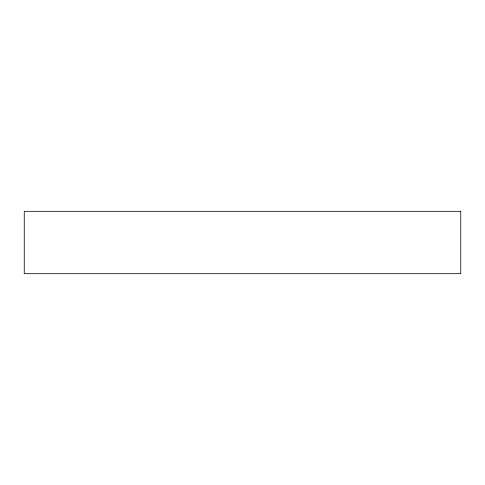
<?xml version="1.0" encoding="UTF-8"?>
<svg xmlns="http://www.w3.org/2000/svg" width="485" height="485" viewBox="0 0 485 485"><rect width="100%" height="100%" fill="white"/><g stroke="black" fill="none" stroke-linecap="round" stroke-linejoin="round"><path stroke-width="0.73" d="M460.75 211.321L24.25 211.321L24.25 273.679L460.75 273.679L460.75 211.321"/></g></svg>
